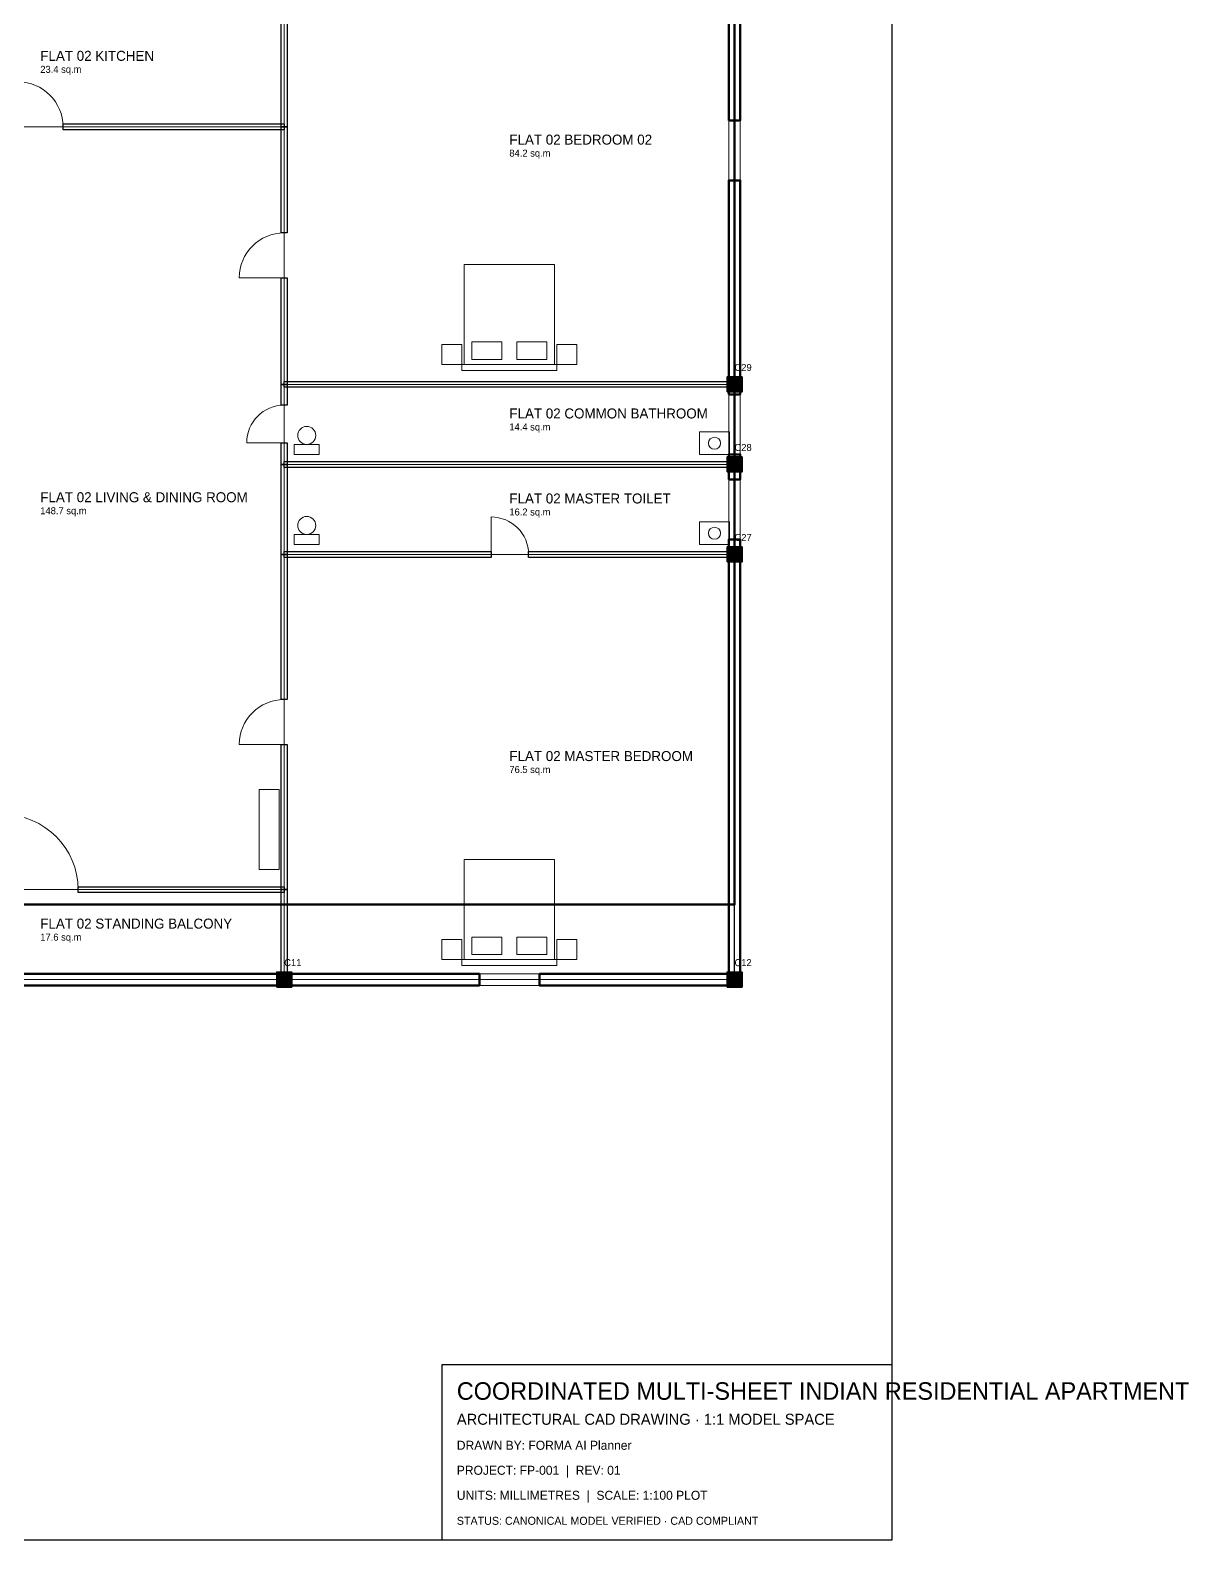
# Model space of a CAD drawing. Header units: millimetres. Extents: x -3000 to 118080, y -8200 to 53000.
# Drawn here: x 94923 to 118080, y -8200 to 21983 of the extents above; entities that cross this region are included whole.
import ezdxf

# ---------------------------------------------------------------- set-up
doc = ezdxf.new("R2010")
doc.units = ezdxf.units.MM
for name, color, linetype, lineweight in [('A-ANNO', 7, 'Continuous', 25), ('A-BALC', 2, 'Continuous', 25), ('A-DOOR', 4, 'Continuous', 18), ('A-FURN', 251, 'Continuous', 13), ('A-GLAZ', 140, 'Continuous', 13), ('A-HATCH', 8, 'Continuous', 9), ('A-ROOM-AREA', 9, 'Continuous', 15), ('A-ROOM-NAME', 7, 'Continuous', 20), ('A-TEXT', 7, 'Continuous', 18), ('A-WALL-EXT', 3, 'Continuous', 50), ('A-WALL-INT', 8, 'Continuous', 25), ('A-WINDOW', 5, 'Continuous', 18), ('S-BEAM', 6, 'Continuous', 25), ('S-COLUMN', 1, 'Continuous', 35)]:
    doc.layers.add(name, color=color, linetype=linetype, lineweight=lineweight)

msp = doc.modelspace()

# ---------------------------------------------------------------- hatches: boundary and pattern name
at = {"layer": 'A-HATCH'}
for points in [[(108850, 14750), (109150, 14750), (109150, 15050), (108850, 15050)], [(108850, 13150), (109150, 13150), (109150, 13450), (108850, 13450)], [(108850, 11350), (109150, 11350), (109150, 11650), (108850, 11650)], [(99850, 2850), (100150, 2850), (100150, 3150), (99850, 3150)], [(108850, 2850), (109150, 2850), (109150, 3150), (108850, 3150)]]:
    msp.add_hatch(color=256, dxfattribs=at).paths.add_polyline_path(points, flags=0)

# ---------------------------------------------------------------- linework, layer by layer
at = {"layer": 'A-ANNO'}
for points in [[(-3000, -8200), (112150, -8200), (112150, 53000), (-3000, 53000)], [(103150, -8200), (112150, -8200), (112150, -4700), (103150, -4700)]]:
    msp.add_lwpolyline(points, close=True, dxfattribs=at)
at = {"layer": 'A-BALC'}
for points in [[(95880, 4857.5), (100000, 4857.5), (100000, 4742.5), (95880, 4742.5)], [(99942.5, 3000), (99942.5, 4800), (100057.5, 4800), (100057.5, 3000)]]:
    msp.add_lwpolyline(points, close=True, dxfattribs=at)
at = {"layer": 'A-DOOR'}
for p, q in [((100000, 17030), (99100, 17030)), ((100000, 13735), (99250, 13735)), ((104135, 11500), (104135, 12250)), ((100000, 7700), (99100, 7700))]:
    msp.add_line(p, q, dxfattribs=at)
for centre, radius, start, end in [((94680, 20050), 900, 0, 90), ((100000, 17030), 900, 90, 180), ((100000, 13735), 750, 90, 180), ((104135, 11500), 750, 0, 90), ((100000, 7700), 900, 90, 180), ((94380, 4800), 1500, 0, 90)]:
    msp.add_arc(centre, radius, start, end, dxfattribs=at)
at = {"layer": 'A-FURN'}
for points in [[(103600, 15300), (105400, 15300), (105400, 17300), (103600, 17300)], [(103150, 15300), (103550, 15300), (103550, 15700), (103150, 15700)], [(103750, 15400), (104350, 15400), (104350, 15750), (103750, 15750)], [(104650, 15400), (105250, 15400), (105250, 15750), (104650, 15750)], [(105450, 15300), (105850, 15300), (105850, 15700), (105450, 15700)], [(103550, 15180), (105450, 15180), (105450, 15300), (103550, 15300)], [(108300, 13500), (108900, 13500), (108900, 13950), (108300, 13950)], [(100200, 13500), (100700, 13500), (100700, 13700), (100200, 13700)], [(108300, 11700), (108900, 11700), (108900, 12150), (108300, 12150)], [(100200, 11700), (100700, 11700), (100700, 11900), (100200, 11900)], [(99500, 5200), (99900, 5200), (99900, 6800), (99500, 6800)], [(103600, 3400), (105400, 3400), (105400, 5400), (103600, 5400)], [(103150, 3400), (103550, 3400), (103550, 3800), (103150, 3800)], [(103750, 3500), (104350, 3500), (104350, 3850), (103750, 3850)], [(104650, 3500), (105250, 3500), (105250, 3850), (104650, 3850)], [(105450, 3400), (105850, 3400), (105850, 3800), (105450, 3800)], [(103550, 3280), (105450, 3280), (105450, 3400), (103550, 3400)]]:
    msp.add_lwpolyline(points, close=True, dxfattribs=at)
for centre, radius in [((100450, 13880), 180), ((108600, 13725), 120), ((100450, 12080), 180), ((108600, 11925), 120)]:
    msp.add_circle(centre, radius, dxfattribs=at)
at = {"layer": 'A-GLAZ'}
for p, q in [((109000, 18980), (109000, 20180)), ((109000, 13500), (109000, 14700)), ((109000, 11800), (109000, 13000)), ((103900, 3000), (105100, 3000))]:
    msp.add_line(p, q, dxfattribs=at)
at = {"layer": 'A-ROOM-NAME'}
for points in [[(100000, 14900), (109000, 14900), (109000, 24250), (100000, 24250)], [(90250, 20050), (100000, 20050), (100000, 22450), (90250, 22450)], [(90250, 4800), (100000, 4800), (100000, 20050), (90250, 20050)], [(100000, 13300), (109000, 13300), (109000, 14900), (100000, 14900)], [(100000, 11500), (109000, 11500), (109000, 13300), (100000, 13300)], [(100000, 3000), (109000, 3000), (109000, 11500), (100000, 11500)], [(90250, 3000), (100000, 3000), (100000, 4800), (90250, 4800)]]:
    msp.add_lwpolyline(points, close=True, dxfattribs=at)
at = {"layer": 'A-WALL-EXT'}
for points in [[(65000, 4500), (109000, 4500), (109000, 47000), (65000, 47000)], [(108885, 20180), (108885, 24250), (109115, 24250), (109115, 20180)], [(108885, 14900), (108885, 18980), (109115, 18980), (109115, 14900)], [(108885, 14700), (108885, 14900), (109115, 14900), (109115, 14700)], [(108885, 13300), (108885, 13500), (109115, 13500), (109115, 13300)], [(108885, 13000), (108885, 13300), (109115, 13300), (109115, 13000)], [(108885, 11500), (108885, 11800), (109115, 11800), (109115, 11500)], [(108885, 3000), (108885, 11500), (109115, 11500), (109115, 3000)], [(90250, 3115), (100000, 3115), (100000, 2885), (90250, 2885)], [(100000, 3115), (103900, 3115), (103900, 2885), (100000, 2885)], [(105100, 3115), (109000, 3115), (109000, 2885), (105100, 2885)]]:
    msp.add_lwpolyline(points, close=True, dxfattribs=at)
at = {"layer": 'A-WALL-INT'}
for points in [[(99942.5, 20050), (99942.5, 22450), (100057.5, 22450), (100057.5, 20050)], [(95580, 20107.5), (100000, 20107.5), (100000, 19992.5), (95580, 19992.5)], [(99942.5, 17930), (99942.5, 20050), (100057.5, 20050), (100057.5, 17930)], [(99942.5, 14900), (99942.5, 17030), (100057.5, 17030), (100057.5, 14900)], [(99942.5, 14485), (99942.5, 14900), (100057.5, 14900), (100057.5, 14485)], [(100000, 14957.5), (109000, 14957.5), (109000, 14842.5), (100000, 14842.5)], [(99942.5, 13300), (99942.5, 13735), (100057.5, 13735), (100057.5, 13300)], [(99942.5, 11500), (99942.5, 13300), (100057.5, 13300), (100057.5, 11500)], [(100000, 13357.5), (109000, 13357.5), (109000, 13242.5), (100000, 13242.5)], [(99942.5, 8600), (99942.5, 11500), (100057.5, 11500), (100057.5, 8600)], [(100000, 11557.5), (104135, 11557.5), (104135, 11442.5), (100000, 11442.5)], [(104885, 11557.5), (109000, 11557.5), (109000, 11442.5), (104885, 11442.5)], [(99942.5, 4800), (99942.5, 7700), (100057.5, 7700), (100057.5, 4800)]]:
    msp.add_lwpolyline(points, close=True, dxfattribs=at)
at = {"layer": 'A-WINDOW'}
for p, q in [((108885, 18980), (108885, 20180)), ((108885, 20180), (109115, 20180)), ((109115, 18980), (109115, 20180)), ((108885, 18980), (109115, 18980)), ((108885, 13500), (108885, 14700)), ((108885, 14700), (109115, 14700)), ((109115, 13500), (109115, 14700)), ((108885, 13500), (109115, 13500)), ((108885, 11800), (108885, 13000)), ((108885, 13000), (109115, 13000)), ((109115, 11800), (109115, 13000)), ((108885, 11800), (109115, 11800)), ((103900, 3115), (105100, 3115)), ((103900, 3115), (103900, 2885)), ((105100, 3115), (105100, 2885)), ((103900, 2885), (105100, 2885))]:
    msp.add_line(p, q, dxfattribs=at)
at = {"layer": 'S-BEAM'}
for p, q in [((109000, 11500), (109000, 14900)), ((109000, 13300), (109000, 14900)), ((109000, 11500), (109000, 13300)), ((109000, 3000), (109000, 11500))]:
    msp.add_line(p, q, dxfattribs=at)
at = {"layer": 'S-COLUMN'}
for points in [[(108850, 14750), (109150, 14750), (109150, 15050), (108850, 15050)], [(108850, 13150), (109150, 13150), (109150, 13450), (108850, 13450)], [(108850, 11350), (109150, 11350), (109150, 11650), (108850, 11650)], [(99850, 2850), (100150, 2850), (100150, 3150), (99850, 3150)], [(108850, 2850), (109150, 2850), (109150, 3150), (108850, 3150)]]:
    msp.add_lwpolyline(points, close=True, dxfattribs=at)

# ---------------------------------------------------------------- texts
at = {"layer": 'A-ROOM-AREA'}
for s, p in [('23.4 sq.m', (95125, 21130)), ('84.2 sq.m', (104500, 19455)), ('14.4 sq.m', (104500, 13980)), ('148.7 sq.m', (95125, 12305)), ('16.2 sq.m', (104500, 12280)), ('76.5 sq.m', (104500, 7130)), ('17.6 sq.m', (95125, 3780))]:
    msp.add_text(s, height=140, dxfattribs=at).set_placement(p)
at = {"layer": 'A-ROOM-NAME'}
for s, p in [('FLAT 02 KITCHEN', (95125, 21370)), ('FLAT 02 BEDROOM 02', (104500, 19695)), ('FLAT 02 COMMON BATHROOM', (104500, 14220)), ('FLAT 02 LIVING & DINING ROOM', (95125, 12545)), ('FLAT 02 MASTER TOILET', (104500, 12520)), ('FLAT 02 MASTER BEDROOM', (104500, 7370)), ('FLAT 02 STANDING BALCONY', (95125, 4020))]:
    msp.add_text(s, height=200, dxfattribs=at).set_placement(p)
at = {"layer": 'A-TEXT'}
for s, height, p in [('C29', 140, (109000, 15170)), ('C28', 140, (109000, 13570)), ('C27', 140, (109000, 11770)), ('C11', 140, (100000, 3270)), ('C12', 140, (109000, 3270)), ('COORDINATED MULTI-SHEET INDIAN RESIDENTIAL APARTMENT', 350, (103450, -5400)), ('ARCHITECTURAL CAD DRAWING · 1:1 MODEL SPACE', 220, (103450, -5900)), ('DRAWN BY: FORMA AI Planner', 180, (103450, -6400)), ('PROJECT: FP-001  |  REV: 01', 180, (103450, -6900)), ('UNITS: MILLIMETRES  |  SCALE: 1:100 PLOT', 180, (103450, -7400)), ('STATUS: CANONICAL MODEL VERIFIED · CAD COMPLIANT', 160, (103450, -7900))]:
    msp.add_text(s, height=height, dxfattribs=at).set_placement(p)

doc.saveas('drawing.dxf')
